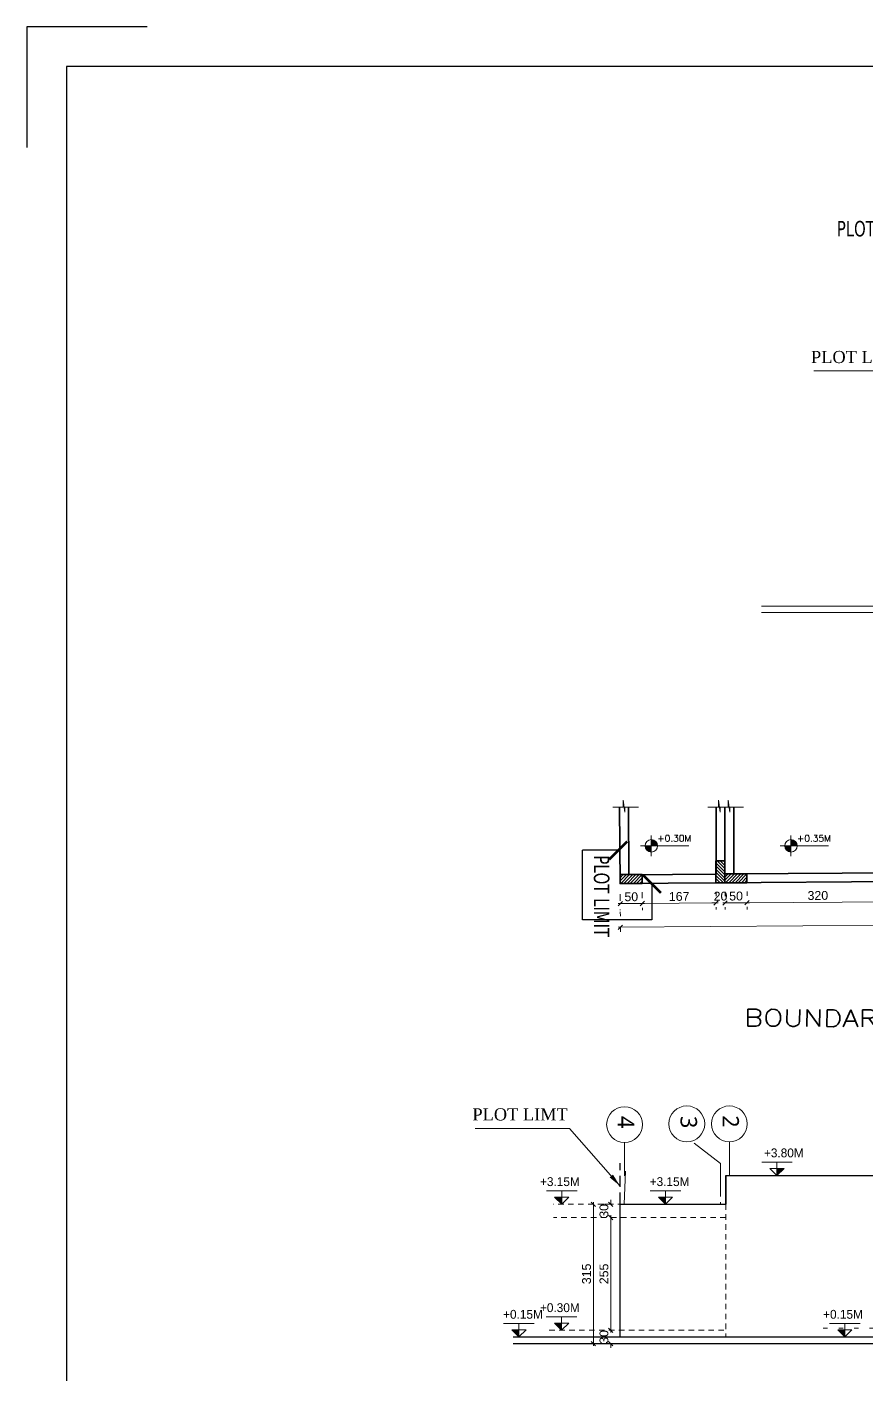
# Model space of a CAD drawing. Header units: millimetres. Extents: x -11627 to -10952, y 10244 to 10588.
# Drawn here: x -11513.45 to -11494.47, y 10402.36 to 10432.83 of the extents above; entities that cross this region are included whole.
import ezdxf
from ezdxf.enums import TextEntityAlignment as Align

# ---------------------------------------------------------------- set-up
doc = ezdxf.new("R2010")
doc.units = ezdxf.units.MM
doc.header["$PDMODE"] = 35
for name, pattern in [('CENTER2', [1.125, 0.75, -0.125, 0.125, -0.125]), ('DOT', [0.25, 0, -0.25]), ('GROUND FLOOR XREF - option 3$0$FATHER FR$0$CENTER2', [1.125, 0.75, -0.125, 0.125, -0.125]), ('HIDDEN', [0.375, 0.25, -0.125]), ('HIDDEN2', [0.1875, 0.125, -0.0625])]:
    doc.linetypes.add(name, pattern=pattern)
doc.layers.get('0').update_dxf_attribs({"lineweight": 5})
doc.layers.get('DEFPOINTS').update_dxf_attribs({"lineweight": 5})
for name, color, linetype, lineweight in [('A-AXIS LINE', 8, 'GROUND FLOOR XREF - option 3$0$FATHER FR$0$CENTER2', 0), ('A-GEN DIMS INTERNAL', 86, 'Continuous', 5), ('A-LEVEL TAG', 23, 'Continuous', 9), ('AXIS', 136, 'CENTER2', 0), ('BORDER A1', 7, 'Continuous', 100), ('CIRCLE', 57, 'Continuous', 5), ('DIM IN', 191, 'Continuous', 5), ('elev.', 42, 'Continuous', 5), ('HATCH', 8, 'Continuous', 0), ('Notes', 32, 'Continuous', 5), ('STAIR', 34, 'Continuous', 5), ('SYMBOLS LEVEL', 233, 'Continuous', 5), ('TEXT', 30, 'Continuous', 9), ('Title Block', 7, 'Continuous', 0), ('WALLS', 4, 'Continuous', 35)]:
    doc.layers.add(name, color=color, linetype=linetype, lineweight=lineweight)
for name, color, linetype in [('A-ELEV 01', 7, 'Continuous'), ('A-PLOT LIMIT', 1, 'Continuous'), ('A-REFLECT UP', 8, 'HIDDEN')]:
    doc.layers.add(name, color=color, linetype=linetype)
doc.styles.add('DIMTEXT', font='romans.shx', dxfattribs={"width": 0.75})
doc.styles.add('EUROROMAN', font='eur_____.pfb', dxfattribs={"width": 0.8, "height": 0.2})
doc.styles.add('frame', font='verdana.ttf', dxfattribs={"width": 5})
doc.styles.add('GROUND FLOOR XREF - option 3$0$STYLE1', font='arial.ttf', dxfattribs={"height": 0.2})
doc.styles.add('ROMANS', font='romans.shx', dxfattribs={"width": 0.85})
doc.styles.add('SIMPLEX', font='romans.shx', dxfattribs={"width": 0.75})
doc.styles.add('STYLE2', font='times.ttf', dxfattribs={"height": 0.25})
doc.styles.add('T20-200', font='ROMANS.SHX', dxfattribs={"height": 0.4})
doc.styles.add('Title-Big', font='ROMANS.shx', dxfattribs={"height": 0.5})
doc.styles.add('Title-Small', font='ROMANS.shx', dxfattribs={"height": 0.25})
doc.dimstyles.new('D100', dxfattribs={"dimtxt": 0.2, "dimasz": 0.1, "dimexe": 0.18, "dimexo": 0.0625, "dimgap": 0.1, "dimtad": 1, "dimzin": 0, "dimdsep": 46, "dimtxsty": 'SIMPLEX', "dimblk": 'DOT1', "dimcen": 0.1, "dimse1": 1, "dimse2": 1, "dimclrd": 256, "dimclre": 256, "dimclrt": 256, "dimadec": 0, "dimazin": 0, "dimtfac": 5, "dimtix": 1, "dimtmove": 2, "dimatfit": 3, "dimfxl": 1, "dimtolj": 1, "dimtzin": 0, "dimlwd": -1, "dimlwe": -1, "dimarcsym": 0})
doc.dimstyles.new('DIM 100', dxfattribs={"dimtxt": 0.2, "dimasz": 0.1, "dimexe": 0.15, "dimexo": 0.2, "dimgap": 0.05, "dimtad": 1, "dimdec": 0, "dimlfac": 100, "dimzin": 1, "dimdsep": 46, "dimtxsty": 'GROUND FLOOR XREF - option 3$0$STYLE1', "dimblk": 'OBLIQUE', "dimcen": 0.02, "dimdle": 0.05, "dimclrd": 256, "dimclre": 6, "dimclrt": 3, "dimadec": 1, "dimazin": 0, "dimtfac": 0.9, "dimtdec": 0, "dimtix": 1, "dimtofl": 0, "dimtmove": 2, "dimatfit": 3, "dimldrblk": 'ARCHTICK', "dimfxl": 1, "dimtolj": 1, "dimtzin": 12, "dimlwd": -1, "dimlwe": -1, "dimarcsym": 0})
doc.dimstyles.new('DIM 100 AX', dxfattribs={"dimtxt": 0.23, "dimasz": 0.1, "dimexe": 0.15, "dimexo": 0.2, "dimgap": 0.05, "dimtad": 1, "dimdec": 0, "dimlfac": 100, "dimrnd": 5, "dimzin": 1, "dimdsep": 46, "dimtxsty": 'ROMANS', "dimblk": 'OBLIQUE', "dimcen": 0.02, "dimdle": 0.05, "dimclrd": 256, "dimclre": 6, "dimclrt": 3, "dimadec": 1, "dimazin": 0, "dimtfac": 0.9, "dimtdec": 0, "dimtix": 1, "dimtofl": 0, "dimtmove": 2, "dimatfit": 3, "dimldrblk": 'ARCHTICK', "dimfxl": 1, "dimtolj": 1, "dimtzin": 12, "dimlwd": -1, "dimlwe": -1, "dimarcsym": 0})

# ---------------------------------------------------------------- blocks, each defined once
blk = doc.blocks.new('Title')
at = {"color": 4, "style": 'Title-Big'}
blk.add_attdef('DRAWNAME', text='', height=0.4, dxfattribs=at).set_placement((0, 0), align=Align.MIDDLE_CENTER)
at = {"color": 0, "style": 'Title-Small'}
blk.add_attdef('SCALE', text='', height=0.25, dxfattribs=at).set_placement((0, -0.6879529327519549), align=Align.MIDDLE_CENTER)
blk = doc.blocks.new('_Oblique')
at = {"color": 0, "linetype": 'ByBlock', "lineweight": -2}
blk.add_line((-0.5, -0.5), (0.5, 0.5), dxfattribs=at)
blk = doc.blocks.new('LVL')
for p, q in [((-0.627086332190359, 0.3011678838451814), (0.06628280181503499, 0.3011678838451814)), ((-0.1210081330151809, 0.1593936321724811), (-0.4397953973601432, 0.1593936321724811)), ((-0.280401765187662, 0), (-0.4397953973601432, 0.1593936321724811)), ((-0.280401765187662, 0), (-0.280401765187662, 0.3011678838451814)), ((-0.280401765187662, 0), (-0.1210081330151809, 0.1593936321724811))]:
    blk.add_line(p, q)
blk.add_lwpolyline([(-0.4397953973601432, 0.1593936321724811), (-0.280401765187662, 0.1593936321724811), (-0.280401765187662, 0), (-0.4397953973601432, 0.1593936321724811)])
blk.add_solid([(-0.1210081330151809, 0.1593936321724811), (-0.280401765187662, 0.1593936321724811), (-0.280401765187662, 0)])
blk = doc.blocks.new('*D442')
at = {"layer": 'A-GEN DIMS INTERNAL', "color": 6, "linetype": 'DOT', "transparency": 16777216}
for p, q in [((-11500.40911133251, 10405.9044584341), (-11500.39226994711, 10405.9044584341)), ((-11500.40911133251, 10403.3544584341), (-11500.39226994711, 10403.3544584341))]:
    blk.add_line(p, q, dxfattribs=at)
at = {"layer": 'A-GEN DIMS INTERNAL', "transparency": 16777216}
blk.add_line((-11500.24226994711, 10405.9544584341), (-11500.24226994711, 10403.3044584341), dxfattribs=at)
at = {"layer": 'DEFPOINTS', "color": 0, "transparency": 16777216}
for p in [(-11500.20911133251, 10405.9044584341), (-11500.24226994711, 10403.3544584341), (-11500.20911133251, 10403.3544584341)]:
    blk.add_point(p, dxfattribs=at)
at = {"layer": 'A-GEN DIMS INTERNAL', "transparency": 16777216, "xscale": 0.1, "yscale": 0.1, "zscale": 0.1}
for p, rotation in [((-11500.24226994711, 10405.9044584341), 90), ((-11500.24226994711, 10403.3544584341), 270)]:
    blk.add_blockref('_Oblique', p, dxfattribs=dict(at, rotation=rotation))
at = {"layer": 'A-GEN DIMS INTERNAL', "color": 3, "transparency": 16777216, "insert": (-11500.39438454465, 10404.6294584341), "char_height": 0.2, "attachment_point": 5, "rotation": 90, "style": 'GROUND FLOOR XREF - option 3$0$STYLE1'}
blk.add_mtext('\\A1;255', dxfattribs=at)
blk = doc.blocks.new('_ArchTick')
at = {"color": 0, "linetype": 'ByBlock', "const_width": 0.15}
blk.add_lwpolyline([(-0.5, -0.5), (0.5, 0.5)], dxfattribs=at)
blk = doc.blocks.new('*D443')
at = {"layer": 'A-GEN DIMS INTERNAL', "color": 6, "linetype": 'DOT', "transparency": 16777216}
for p, q in [((-11500.44226994705, 10406.2044584341), (-11500.39226994711, 10406.2044584341)), ((-11500.44226994705, 10405.9044584341), (-11500.39226994711, 10405.9044584341))]:
    blk.add_line(p, q, dxfattribs=at)
at = {"layer": 'A-GEN DIMS INTERNAL', "transparency": 16777216}
for p, q in [((-11500.24226994711, 10406.2044584341), (-11500.24226994711, 10406.3044584341)), ((-11500.24226994711, 10405.9044584341), (-11500.24226994711, 10405.8044584341))]:
    blk.add_line(p, q, dxfattribs=at)
at = {"layer": 'DEFPOINTS', "color": 0, "transparency": 16777216}
for p in [(-11500.24226994705, 10406.2044584341), (-11500.24226994711, 10406.2044584341), (-11500.24226994705, 10405.9044584341)]:
    blk.add_point(p, dxfattribs=at)
at = {"layer": 'A-GEN DIMS INTERNAL', "transparency": 16777216, "xscale": 0.1, "yscale": 0.1, "zscale": 0.1}
for p, rotation in [((-11500.24226994711, 10406.2044584341), 270), ((-11500.24226994711, 10405.9044584341), 90)]:
    blk.add_blockref('_Oblique', p, dxfattribs=dict(at, rotation=rotation))
at = {"layer": 'A-GEN DIMS INTERNAL', "color": 3, "transparency": 16777216, "insert": (-11500.39445275747, 10406.0544584341), "char_height": 0.2, "attachment_point": 5, "rotation": 90, "style": 'GROUND FLOOR XREF - option 3$0$STYLE1'}
blk.add_mtext('\\A1;30', dxfattribs=at)
blk = doc.blocks.new('*D444')
at = {"layer": 'A-GEN DIMS INTERNAL', "color": 6, "linetype": 'DOT', "transparency": 16777216}
for p, q in [((-11499.57789052829, 10406.20445843409), (-11500.78580795276, 10406.20445843409)), ((-11499.57789052829, 10403.0544584341), (-11500.78580795276, 10403.0544584341))]:
    blk.add_line(p, q, dxfattribs=at)
at = {"layer": 'A-GEN DIMS INTERNAL', "transparency": 16777216}
blk.add_line((-11500.63580795276, 10406.25445843409), (-11500.63580795276, 10403.0044584341), dxfattribs=at)
at = {"layer": 'DEFPOINTS', "color": 0, "transparency": 16777216}
for p in [(-11499.37789052829, 10406.20445843409), (-11500.63580795276, 10403.0544584341), (-11499.37789052829, 10403.0544584341)]:
    blk.add_point(p, dxfattribs=at)
at = {"layer": 'A-GEN DIMS INTERNAL', "transparency": 16777216, "xscale": 0.1, "yscale": 0.1, "zscale": 0.1}
for p, rotation in [((-11500.63580795276, 10406.20445843409), 90), ((-11500.63580795276, 10403.0544584341), 270)]:
    blk.add_blockref('_Oblique', p, dxfattribs=dict(at, rotation=rotation))
at = {"layer": 'A-GEN DIMS INTERNAL', "color": 3, "transparency": 16777216, "insert": (-11500.78799076312, 10404.6294584341), "char_height": 0.2, "attachment_point": 5, "rotation": 90, "style": 'GROUND FLOOR XREF - option 3$0$STYLE1'}
blk.add_mtext('\\A1;315', dxfattribs=at)
blk = doc.blocks.new('*D445')
at = {"layer": 'A-GEN DIMS INTERNAL', "transparency": 16777216}
for p, q in [((-11500.2422699471, 10403.3544584341), (-11500.2422699471, 10403.4544584341)), ((-11500.2422699471, 10403.0544584341), (-11500.2422699471, 10402.9544584341))]:
    blk.add_line(p, q, dxfattribs=at)
at = {"layer": 'A-GEN DIMS INTERNAL', "color": 6, "linetype": 'DOT', "transparency": 16777216}
for p, q in [((-11500.44226994703, 10403.3544584341), (-11500.3922699471, 10403.3544584341)), ((-11500.44226994703, 10403.0544584341), (-11500.3922699471, 10403.0544584341))]:
    blk.add_line(p, q, dxfattribs=at)
at = {"layer": 'DEFPOINTS', "color": 0, "transparency": 16777216}
for p in [(-11500.24226994703, 10403.3544584341), (-11500.24226994703, 10403.0544584341), (-11500.2422699471, 10403.0544584341)]:
    blk.add_point(p, dxfattribs=at)
at = {"layer": 'A-GEN DIMS INTERNAL', "transparency": 16777216, "xscale": 0.1, "yscale": 0.1, "zscale": 0.1}
for p, rotation in [((-11500.2422699471, 10403.3544584341), 270), ((-11500.2422699471, 10403.0544584341), 90)]:
    blk.add_blockref('_Oblique', p, dxfattribs=dict(at, rotation=rotation))
at = {"layer": 'A-GEN DIMS INTERNAL', "color": 3, "transparency": 16777216, "insert": (-11500.39445275746, 10403.2044584341), "char_height": 0.2, "attachment_point": 5, "rotation": 90, "style": 'GROUND FLOOR XREF - option 3$0$STYLE1'}
blk.add_mtext('\\A1;30', dxfattribs=at)
blk = doc.blocks.new('*D446')
at = {"layer": 'A-GEN DIMS INTERNAL', "color": 6, "linetype": 'DOT', "transparency": 16777216}
for p, q in [((-11500.02819915177, 10413.16658228564), (-11500.0221355111, 10412.31767259193)), ((-11458.02819915177, 10413.46658228564), (-11458.02213551111, 10412.61767259193))]:
    blk.add_line(p, q, dxfattribs=at)
at = {"layer": 'A-GEN DIMS INTERNAL', "transparency": 16777216}
blk.add_line((-11500.07320563688, 10412.4673116318), (-11457.97320818781, 10412.7680258993), dxfattribs=at)
at = {"layer": 'DEFPOINTS', "color": 0, "transparency": 16777216}
for p in [(-11458.02962768676, 10413.6665771838), (-11500.02962768676, 10413.3665771838), (-11458.02320691235, 10412.76766876555)]:
    blk.add_point(p, dxfattribs=at)
at = {"layer": 'A-GEN DIMS INTERNAL', "transparency": 16777216, "xscale": 0.1, "yscale": 0.1, "zscale": 0.1}
for p, rotation in [((-11458.02320691235, 10412.76766876555), 0.4092486080339827), ((-11500.02320691234, 10412.46766876555), 180.409248608034)]:
    blk.add_blockref('_Oblique', p, dxfattribs=dict(at, rotation=rotation))
at = {"layer": 'A-GEN DIMS INTERNAL', "color": 3, "transparency": 16777216, "insert": (-11479.02429341747, 10412.76977948277), "char_height": 0.2, "attachment_point": 5, "rotation": 0.4092486080339827, "style": 'GROUND FLOOR XREF - option 3$0$STYLE1'}
blk.add_mtext('\\A1;4200', dxfattribs=at)
blk = doc.blocks.new('DDW')
at = {"layer": 'SYMBOLS LEVEL'}
h = blk.add_hatch(color=256, dxfattribs=at)
edge = h.paths.add_edge_path()
edge.add_line((-11621.43002756567, 10035.11532943128), (-11621.43002756567, 10034.97450634416))
edge.add_line((-11621.43002756567, 10034.97450634416), (-11621.28920447855, 10034.97450634416))
edge.add_arc((-11621.43002756567, 10034.97450634416), 0.1408230871204372, 0, 90)
edge = h.paths.add_edge_path()
edge.add_line((-11621.43002756567, 10034.83368325704), (-11621.43002756567, 10034.97450634416))
edge.add_line((-11621.43002756567, 10034.97450634416), (-11621.57085065279, 10034.97450634416))
edge.add_arc((-11621.43002756567, 10034.97450634416), 0.1408230871204372, 180, 270)
for p, q in [((-11621.43002756567, 10034.74020240654), (-11621.43002756567, 10035.20881028177)), ((-11621.67372594144, 10034.97450634416), (-11620.58020576156, 10034.97450634416))]:
    blk.add_line(p, q, dxfattribs=at)
blk.add_circle((-11621.43002756567, 10034.97450634416), 0.1408230871200955, dxfattribs=at)
blk = doc.blocks.new('RGRRGRG')
at = {"layer": 'HATCH'}
h = blk.add_hatch(dxfattribs=at)
h.set_pattern_fill('ANSI31', color=256, scale=0.016)
h.set_pattern_definition([(45, (0, 0), (-0.03592102448427661, 0.03592102448427661), [])])
h.paths.add_polyline_path([(-11006.51517450818, 10202.74952442222), (-11007.01387704982, 10202.74952442222), (-11007.01387704982, 10202.54604087916), (-11006.51517450818, 10202.54604087916)])
at = {"layer": 'WALLS'}
blk.add_lwpolyline([(-11006.51517450818, 10202.74952442222), (-11007.01387704982, 10202.74952442222), (-11007.01387704982, 10202.54604087916), (-11006.51517450818, 10202.54604087916)], close=True, dxfattribs=at)
blk = doc.blocks.new('*D461')
at = {"layer": 'A-GEN DIMS INTERNAL', "color": 6, "linetype": 'DOT', "transparency": 16777216}
for p, q in [((-11497.15914224911, 10413.27653192633), (-11497.15632117143, 10412.87210275853)), ((-11493.95804128241, 10413.29886106385), (-11493.95522020473, 10412.89443189605))]:
    blk.add_line(p, q, dxfattribs=at)
at = {"layer": 'A-GEN DIMS INTERNAL', "transparency": 16777216}
blk.add_line((-11493.90626771399, 10413.04477701121), (-11497.20736624793, 10413.02175034509), dxfattribs=at)
at = {"layer": 'DEFPOINTS', "color": 0, "transparency": 16777216}
for p in [(-11497.16053730628, 10413.47652706081), (-11493.95943633958, 10413.49885619834, -5.928752525662266e-09), (-11497.15736746431, 10413.02209910938)]:
    blk.add_point(p, dxfattribs=at)
at = {"layer": 'A-GEN DIMS INTERNAL', "transparency": 16777216, "xscale": 0.1, "yscale": 0.1, "zscale": 0.1}
for p, rotation in [((-11497.15736746431, 10413.02209910938), 180.3996576816555), ((-11493.95626649761, 10413.04442824691), 0.399657681655512)]:
    blk.add_blockref('_Oblique', p, dxfattribs=dict(at, rotation=rotation))
at = {"layer": 'A-GEN DIMS INTERNAL', "color": 3, "transparency": 16777216, "insert": (-11495.55787849956, 10413.18544278627), "char_height": 0.2, "attachment_point": 5, "rotation": 0.3996576816554799, "style": 'GROUND FLOOR XREF - option 3$0$STYLE1'}
blk.add_mtext('\\A1;320', dxfattribs=at)
blk = doc.blocks.new('*D462')
at = {"layer": 'A-GEN DIMS INTERNAL', "color": 6, "linetype": 'DOT', "transparency": 16777216}
for p, q in [((-11497.65778953652, 10413.27169163069), (-11497.65490959919, 10412.86854105142)), ((-11497.15909971192, 10413.27525406001), (-11497.15621977459, 10412.87210348074))]:
    blk.add_line(p, q, dxfattribs=at)
at = {"layer": 'A-GEN DIMS INTERNAL', "transparency": 16777216}
blk.add_line((-11497.10729255956, 10413.02245682334), (-11497.70597983273, 10413.01818005452), dxfattribs=at)
at = {"layer": 'DEFPOINTS', "color": 0, "transparency": 16777216}
for p in [(-11497.65921821553, 10413.47168652782), (-11497.16052839093, 10413.47524895714), (-11497.65598110845, 10413.01853722427)]:
    blk.add_point(p, dxfattribs=at)
at = {"layer": 'A-GEN DIMS INTERNAL', "transparency": 16777216, "xscale": 0.1, "yscale": 0.1, "zscale": 0.1}
for p, rotation in [((-11497.65598110845, 10413.01853722427), 180.4092898689042), ((-11497.15729128384, 10413.02209965359), 0.4092898689042012)]:
    blk.add_blockref('_Oblique', p, dxfattribs=dict(at, rotation=rotation))
at = {"layer": 'A-GEN DIMS INTERNAL', "color": 3, "transparency": 16777216, "insert": (-11497.40772281081, 10413.17242915536), "char_height": 0.2, "attachment_point": 5, "rotation": 0.4092898689041685, "style": 'GROUND FLOOR XREF - option 3$0$STYLE1'}
blk.add_mtext('\\A1;50', dxfattribs=at)
blk = doc.blocks.new('*D463')
at = {"layer": 'A-GEN DIMS INTERNAL', "color": 6, "linetype": 'DOT', "transparency": 16777216}
for p, q in [((-11497.8612678907, 10413.27023806734), (-11497.85838795337, 10412.86708748808)), ((-11497.65778953652, 10413.27169163069), (-11497.6549095992, 10412.86854105143))]:
    blk.add_line(p, q, dxfattribs=at)
at = {"layer": 'A-GEN DIMS INTERNAL', "transparency": 16777216}
for p, q in [((-11497.85945946263, 10413.01708366092), (-11497.95945691119, 10413.01636932142)), ((-11497.65598110845, 10413.01853722427), (-11497.55598365989, 10413.01925156378))]:
    blk.add_line(p, q, dxfattribs=at)
at = {"layer": 'DEFPOINTS', "color": 0, "transparency": 16777216}
for p in [(-11497.86269656971, 10413.47023296447), (-11497.65921821553, 10413.47168652782), (-11497.85945946263, 10413.01708366092)]:
    blk.add_point(p, dxfattribs=at)
at = {"layer": 'A-GEN DIMS INTERNAL', "transparency": 16777216, "xscale": 0.1, "yscale": 0.1, "zscale": 0.1}
for p, rotation in [((-11497.85945946263, 10413.01708366092), 0.4092898681083682), ((-11497.65598110845, 10413.01853722427), 180.4092898681083)]:
    blk.add_blockref('_Oblique', p, dxfattribs=dict(at, rotation=rotation))
at = {"layer": 'A-GEN DIMS INTERNAL', "color": 3, "transparency": 16777216, "insert": (-11497.7588069002, 10413.16992115903), "char_height": 0.2, "attachment_point": 5, "rotation": 0.4092898681083683, "style": 'GROUND FLOOR XREF - option 3$0$STYLE1'}
blk.add_mtext('\\A1;20', dxfattribs=at)
blk = doc.blocks.new('*D464')
at = {"layer": 'A-GEN DIMS INTERNAL', "color": 6, "linetype": 'DOT', "transparency": 16777216}
for p, q in [((-11499.52954494478, 10413.2586352812), (-11499.52673254801, 10412.855450608)), ((-11497.86130175115, 10413.27027203746), (-11497.85848935438, 10412.86708736426))]:
    blk.add_line(p, q, dxfattribs=at)
at = {"layer": 'A-GEN DIMS INTERNAL', "transparency": 16777216}
blk.add_line((-11497.80953686364, 10413.01743247941), (-11499.57777762451, 10413.00509819457), dxfattribs=at)
at = {"layer": 'DEFPOINTS', "color": 0, "transparency": 16777216}
for p in [(-11497.86269680832, 10413.47026717194), (-11499.53094000196, 10413.45863041568), (-11499.52777884089, 10413.00544695886)]:
    blk.add_point(p, dxfattribs=at)
at = {"layer": 'A-GEN DIMS INTERNAL', "transparency": 16777216, "xscale": 0.1, "yscale": 0.1, "zscale": 0.1}
for p, rotation in [((-11499.52777884089, 10413.00544695886), 180.3996576816213), ((-11497.85953564726, 10413.01708371512), 0.3996576816212993)]:
    blk.add_blockref('_Oblique', p, dxfattribs=dict(at, rotation=rotation))
at = {"layer": 'A-GEN DIMS INTERNAL', "color": 3, "transparency": 16777216, "insert": (-11498.69471828688, 10413.16337623395), "char_height": 0.2, "attachment_point": 5, "rotation": 0.3996576816212826, "style": 'GROUND FLOOR XREF - option 3$0$STYLE1'}
blk.add_mtext('\\A1;167', dxfattribs=at)
blk = doc.blocks.new('*D465')
at = {"layer": 'A-GEN DIMS INTERNAL', "color": 6, "linetype": 'DOT', "transparency": 16777216}
for p, q in [((-11500.0279689623, 10413.21844940755), (-11500.02540675956, 10412.85196486133)), ((-11499.52927860801, 10413.22193590052), (-11499.52671640526, 10412.8554513543))]:
    blk.add_line(p, q, dxfattribs=at)
at = {"layer": 'A-GEN DIMS INTERNAL', "transparency": 16777216}
blk.add_line((-11499.47776629628, 10413.00579724494), (-11500.07645420674, 10413.00161163923), dxfattribs=at)
at = {"layer": 'DEFPOINTS', "color": 0, "transparency": 16777216}
for p in [(-11500.02936718777, 10413.41844451991, -1.146342556430182e-09), (-11499.53067683347, 10413.42193101288), (-11500.02645542866, 10413.0019611956)]:
    blk.add_point(p, dxfattribs=at)
at = {"layer": 'A-GEN DIMS INTERNAL', "transparency": 16777216, "xscale": 0.1, "yscale": 0.1, "zscale": 0.1}
for p, rotation in [((-11500.02645542866, 10413.0019611956), 180.4005653533621), ((-11499.52776507436, 10413.00544768857), 0.4005653533621878)]:
    blk.add_blockref('_Oblique', p, dxfattribs=dict(at, rotation=rotation))
at = {"layer": 'A-GEN DIMS INTERNAL', "color": 3, "transparency": 16777216, "insert": (-11499.77817370403, 10413.15581532222), "char_height": 0.2, "attachment_point": 5, "rotation": 0.40056535336216503, "style": 'GROUND FLOOR XREF - option 3$0$STYLE1'}
blk.add_mtext('\\A1;50', dxfattribs=at)
blk = doc.blocks.new('DOT1')
at = {"color": 0}
for p, q in [((0, -2), (0, 1.999999999999998)), ((-2, -1.8e-15), (2, 0))]:
    blk.add_line(p, q, dxfattribs=at)
blk.add_circle((0, 0), 0.5401551902498528, dxfattribs=at)
blk = doc.blocks.new('*D532')
at = {"layer": 'A-GEN DIMS INTERNAL', "transparency": 16777216}
blk.add_line((-11575.06380857499, 10494.44906532446), (-11575.06380857499, 10498.34906532446), dxfattribs=at)
at = {"layer": 'A-GEN DIMS INTERNAL', "color": 6, "linetype": 'DOT', "transparency": 16777216}
for p, q in [((-11574.863808575, 10498.29906532446), (-11574.91380857499, 10498.29906532446)), ((-11574.863808575, 10494.49906532446), (-11574.91380857499, 10494.49906532446))]:
    blk.add_line(p, q, dxfattribs=at)
at = {"layer": 'DEFPOINTS', "color": 0, "transparency": 16777216}
for p in [(-11575.063808575, 10498.29906532446), (-11575.06380857499, 10498.29906532446), (-11575.063808575, 10494.49906532446)]:
    blk.add_point(p, dxfattribs=at)
at = {"layer": 'A-GEN DIMS INTERNAL', "transparency": 16777216, "xscale": 0.1, "yscale": 0.1, "zscale": 0.1}
for p, rotation in [((-11575.06380857499, 10498.29906532446), 90), ((-11575.06380857499, 10494.49906532446), 270)]:
    blk.add_blockref('_Oblique', p, dxfattribs=dict(at, rotation=rotation))
at = {"layer": 'A-GEN DIMS INTERNAL', "color": 3, "transparency": 16777216, "insert": (-11575.21599138535, 10496.39906532446), "char_height": 0.2, "attachment_point": 5, "rotation": 90, "style": 'GROUND FLOOR XREF - option 3$0$STYLE1'}
blk.add_mtext('\\A1;380', dxfattribs=at)
blk = doc.blocks.new('*D533')
at = {"layer": 'A-GEN DIMS INTERNAL', "transparency": 16777216}
blk.add_line((-11575.69756919295, 10494.79906532445), (-11575.69756919295, 10497.89906532446), dxfattribs=at)
at = {"layer": 'A-GEN DIMS INTERNAL', "color": 6, "linetype": 'DOT', "transparency": 16777216}
for p, q in [((-11575.49756919299, 10497.84906532446), (-11575.54756919295, 10497.84906532446)), ((-11575.49756919298, 10494.84906532445), (-11575.54756919295, 10494.84906532445))]:
    blk.add_line(p, q, dxfattribs=at)
at = {"layer": 'DEFPOINTS', "color": 0, "transparency": 16777216}
for p in [(-11575.69756919299, 10497.84906532446), (-11575.69756919295, 10497.84906532446), (-11575.69756919298, 10494.84906532445)]:
    blk.add_point(p, dxfattribs=at)
at = {"layer": 'A-GEN DIMS INTERNAL', "transparency": 16777216, "xscale": 0.1, "yscale": 0.1, "zscale": 0.1}
for p, rotation in [((-11575.69756919295, 10497.84906532446), 90), ((-11575.69756919295, 10494.84906532445), 270)]:
    blk.add_blockref('_Oblique', p, dxfattribs=dict(at, rotation=rotation))
at = {"layer": 'A-GEN DIMS INTERNAL', "color": 3, "transparency": 16777216, "insert": (-11575.84975200332, 10496.34906532446), "char_height": 0.2, "attachment_point": 5, "rotation": 90, "style": 'GROUND FLOOR XREF - option 3$0$STYLE1'}
blk.add_mtext('\\A1;300', dxfattribs=at)
blk = doc.blocks.new('*D534')
at = {"layer": 'A-GEN DIMS INTERNAL', "transparency": 16777216}
blk.add_line((-11575.69756919296, 10497.79906532446), (-11575.69756919296, 10498.34906532446), dxfattribs=at)
at = {"layer": 'A-GEN DIMS INTERNAL', "color": 6, "linetype": 'DOT', "transparency": 16777216}
for p, q in [((-11575.49756919298, 10498.29906532446), (-11575.54756919296, 10498.29906532446)), ((-11575.49756919298, 10497.84906532446), (-11575.54756919296, 10497.84906532446))]:
    blk.add_line(p, q, dxfattribs=at)
at = {"layer": 'DEFPOINTS', "color": 0, "transparency": 16777216}
for p in [(-11575.69756919298, 10498.29906532446), (-11575.69756919296, 10498.29906532446), (-11575.69756919298, 10497.84906532446)]:
    blk.add_point(p, dxfattribs=at)
at = {"layer": 'A-GEN DIMS INTERNAL', "transparency": 16777216, "xscale": 0.1, "yscale": 0.1, "zscale": 0.1}
for p, rotation in [((-11575.69756919296, 10498.29906532446), 90), ((-11575.69756919296, 10497.84906532446), 270)]:
    blk.add_blockref('_Oblique', p, dxfattribs=dict(at, rotation=rotation))
at = {"layer": 'A-GEN DIMS INTERNAL', "color": 3, "transparency": 16777216, "insert": (-11575.84927451356, 10498.07406532446), "char_height": 0.2, "attachment_point": 5, "rotation": 90, "style": 'GROUND FLOOR XREF - option 3$0$STYLE1'}
blk.add_mtext('\\A1;45', dxfattribs=at)
blk = doc.blocks.new('*D535')
at = {"layer": 'A-GEN DIMS INTERNAL', "color": 6, "linetype": 'DOT', "transparency": 16777216}
for p, q in [((-11578.49356033485, 10494.84906532445), (-11575.54756919296, 10494.84906532445)), ((-11578.45637812478, 10494.49906532446), (-11575.54756919296, 10494.49906532446))]:
    blk.add_line(p, q, dxfattribs=at)
at = {"layer": 'A-GEN DIMS INTERNAL', "transparency": 16777216}
for p, q in [((-11575.69756919296, 10494.84906532445), (-11575.69756919296, 10494.94906532445)), ((-11575.69756919296, 10494.49906532446), (-11575.69756919296, 10494.39906532446))]:
    blk.add_line(p, q, dxfattribs=at)
at = {"layer": 'DEFPOINTS', "color": 0, "transparency": 16777216}
for p in [(-11578.69356033485, 10494.84906532445), (-11575.69756919296, 10494.84906532445), (-11578.65637812478, 10494.49906532446)]:
    blk.add_point(p, dxfattribs=at)
at = {"layer": 'A-GEN DIMS INTERNAL', "transparency": 16777216, "xscale": 0.1, "yscale": 0.1, "zscale": 0.1}
for p, rotation in [((-11575.69756919296, 10494.84906532445), 270), ((-11575.69756919296, 10494.49906532446), 90)]:
    blk.add_blockref('_Oblique', p, dxfattribs=dict(at, rotation=rotation))
at = {"layer": 'A-GEN DIMS INTERNAL', "color": 3, "transparency": 16777216, "insert": (-11575.84975200333, 10494.67406532445), "char_height": 0.2, "attachment_point": 5, "rotation": 90, "style": 'GROUND FLOOR XREF - option 3$0$STYLE1'}
blk.add_mtext('\\A1;35', dxfattribs=at)
blk = doc.blocks.new('ADM FRAME-A2')
at = {"layer": 'BORDER A1', "lineweight": 25}
blk.add_lwpolyline([(-57.29748225864807, 41.54461712219495), (-59.13043466344476, 41.54461712219495), (-59.13043466344476, 39.71166471725722)], dxfattribs=at)
blk.add_lwpolyline([(-58.52908770720353, 2.457064966512547), (-11.55720879191338, 2.457064966512547), (-11.55720879191338, 40.94327016595368), (-58.52908770720353, 40.94327016595368)], close=True, dxfattribs=at)
blk = doc.blocks.new('*U110')
blk.add_lwpolyline([(0.7999999999999999, 0.7499999999999987), (0.7999999999999999, -0.7997770360145069), (-0.7498983993593211, -0.800222963985493)])
at = {"style": 'DIMTEXT', "width": 0.75}
blk.add_attdef('F.F.L', (0.8462931755088263, -0.8272694139675281), '', height=0.3375, dxfattribs=at)
for points in [[(-1.165734175856414e-15, 0.75), (0.7999999999999999, 0.7499999999999987)], [(-0.7498983993593196, 0), (-0.7498983993593211, -0.800222963985493)]]:
    blk.add_leader(points, dimstyle='DIM 100 AX', override={"dimasz": 0.4, "dimtad": 0})
blk = doc.blocks.new('RGRGRG')
at = {"layer": 'A-LEVEL TAG'}
for p in [(-11574.12828765146, 10498.2990653328, 0.0004962109523768592), (-11574.12828765146, 10494.8990653328, 0.0004962109523768592)]:
    blk.add_blockref('LVL', p, dxfattribs=at)
at = {"layer": 'A-LEVEL TAG', "xscale": -1}
for p in [(-11578.28507015914, 10494.64906532465), (-11576.66469783724, 10494.64906532445)]:
    blk.add_blockref('LVL', p, dxfattribs=at)
at = {"layer": 'A-LEVEL TAG', "style": 'EUROROMAN'}
for s, p in [('+3.80M', (-11574.7041974869, 10498.71025293933, 0.0004962109523768592)), ('+0.35 M', (-11574.78349264109, 10495.31025293933, 0.0004962109523768592)), ('+0.15M', (-11578.49506340739, 10495.06025293118)), ('+0.15M', (-11576.87469108549, 10495.06025293098))]:
    blk.add_text(s, height=0.2, dxfattribs=at).set_placement(p)
at = {"layer": 'A-GEN DIMS INTERNAL'}
for base, p1, p2, picture, middle in [((-11575.69756919296, 10498.29906532446), (-11575.69756919298, 10497.84906532446), (-11575.69756919298, 10498.29906532445), '*D534', (-11575.84927451356, 10498.07406532446)), ((-11575.06380857499, 10498.29906532446), (-11575.063808575, 10494.49906532445), (-11575.063808575, 10498.29906532445), '*D532', (-11575.21599138535, 10496.39906532446)), ((-11575.69756919295, 10497.84906532446), (-11575.69756919297, 10494.84906532445), (-11575.69756919299, 10497.84906532445), '*D533', (-11575.84975200332, 10496.34906532446)), ((-11575.69756919296, 10494.84906532445), (-11578.65637812478, 10494.49906532445), (-11578.69356033484, 10494.84906532445), '*D535', (-11575.84975200333, 10494.67406532445))]:
    dim = blk.add_linear_dim(base=base, p1=p1, p2=p2, angle=90, dimstyle='DIM 100', dxfattribs=at)
    dim.commit()
    dim.dimension.update_dxf_attribs({"geometry": picture, "text_midpoint": middle})

msp = doc.modelspace()

# ---------------------------------------------------------------- linework, layer by layer
at = {"layer": 'A-AXIS LINE'}
msp.add_line((-11499.93550925056, 10406.20445843409), (-11499.90938941533, 10406.96171682055), dxfattribs=at)
at = {"layer": 'A-ELEV 01'}
for p, q in [((-11497.6389799441, 10406.85445843409), (-11497.6389799441, 10406.20445843409)), ((-11497.6389799441, 10406.20445843409), (-11497.6389799441, 10406.85445843409)), ((-11497.6389799441, 10406.85445843409), (-11497.6389799441, 10406.20445843409)), ((-11497.6389799441, 10406.85445843409), (-11493.46074135513, 10406.85445843409, -0.0007512310641082922)), ((-11497.6389799441, 10406.20445843409), (-11497.6389799441, 10406.85445843409)), ((-11500.02962768676, 10403.20445843409), (-11500.02962768676, 10406.20445843409)), ((-11500.02962768676, 10406.20445843409), (-11499.82962768676, 10406.20445843409)), ((-11499.82962768676, 10406.20445843409), (-11497.6389799441, 10406.20445843409)), ((-11502.44825334614, 10403.20445843409), (-11489.03897994411, 10403.20445843409)), ((-11502.44825334614, 10403.0544584341), (-11453.6254076468, 10403.0544584341))]:
    msp.add_line(p, q, dxfattribs=at)
at = {"layer": 'A-REFLECT UP'}
msp.add_line((-11500.02962768676, 10405.47386205911), (-11500.02962768676, 10407.13019715856), dxfattribs=at)
at = {"layer": 'AXIS'}
for p, q in [((-11499.92962756949, 10407.60063945774), (-11499.92962756949, 10406.78624729666)), ((-11497.75921809826, 10407.12934531648), (-11498.40875001354, 10407.63371538828)), ((-11497.55921809826, 10407.61757266106), (-11497.55921809826, 10406.78624729666)), ((-11497.75921809826, 10407.12934531648), (-11497.75921809826, 10406.20445843409))]:
    msp.add_line(p, q, dxfattribs=at)
at = {"layer": 'CIRCLE'}
for centre in [(-11499.92962756949, 10408.00563945774), (-11498.52195346494, 10408.02257266106), (-11497.55921809826, 10408.02257266106)]:
    msp.add_circle(centre, 0.4050000000000002, dxfattribs=at)
at = {"layer": 'DIM IN'}
for points in [[(-11499.61197275619, 10415.18668068466), (-11499.92468939538, 10415.18668068466), (-11499.92468939538, 10415.07127795964), (-11499.96033677322, 10415.34368433381), (-11499.96033677322, 10415.18665227402), (-11500.19689485216, 10415.18665227402)], [(-11497.45809402053, 10415.18668068466), (-11497.77081065972, 10415.18668068466), (-11497.77081065972, 10415.07127795964), (-11497.80645803756, 10415.34368433381), (-11497.80645803756, 10415.18665227402), (-11498.0430161165, 10415.18665227402)], [(-11497.23788885979, 10415.18668068466), (-11497.55060549898, 10415.18668068466), (-11497.55060549898, 10415.07127795964), (-11497.58625287682, 10415.34368433381), (-11497.58625287682, 10415.18665227402), (-11497.82281095575, 10415.18665227402)]]:
    msp.add_lwpolyline(points, dxfattribs=at)
at = {"layer": 'elev.'}
for p, q in [((-11462.84585064777, 10419.7314372713), (-11496.83292606033, 10419.7314372713)), ((-11462.84585064777, 10419.5814372713), (-11496.83292606033, 10419.5814372713))]:
    msp.add_line(p, q, dxfattribs=at)
at = {"layer": 'Notes'}
for p, q in [((-11493.51652324257, 10425.04634256421, 5.548412302715144), (-11495.64999218437, 10425.04634256421, 5.548412302715144)), ((-11501.17425530074, 10407.92084082112, 5.548412302715146), (-11503.30772424255, 10407.92084082112, 5.548412302715146))]:
    msp.add_line(p, q, dxfattribs=at)
at = {"layer": 'STAIR', "linetype": 'HIDDEN2'}
for p, q in [((-11499.50624950235, 10406.20445843409), (-11501.53802056853, 10406.20445843409)), ((-11497.6389799441, 10406.20445843409), (-11497.6389799441, 10403.20445843409)), ((-11497.6389799441, 10406.20445843409), (-11497.63897994409, 10403.20445843409)), ((-11497.6389799441, 10405.90445843409), (-11501.53802056853, 10405.90445843409)), ((-11501.63247623794, 10403.35445843409), (-11497.6389799441, 10403.35445843409))]:
    msp.add_line(p, q, dxfattribs=at)
at = {"layer": 'WALLS'}
for p, q in [((-11497.45921821553, 10413.67312034629), (-11497.45921821553, 10415.18668068466)), ((-11493.46073619549, 10413.50093922821, -5.381252810484534e-09), (-11497.85921821553, 10413.47025781236)), ((-11493.65921858702, 10413.70026593743), (-11497.45921821553, 10413.67312034629))]:
    msp.add_line(p, q, dxfattribs=at)
for points in [[(-11497.85921821553, 10413.47025781236), (-11500.02962768676, 10413.45475332449), (-11500.04170847091, 10415.18665227402)], [(-11497.85921821553, 10413.670191836), (-11499.831027844, 10413.65617714083), (-11499.84170380344, 10415.18668068466)], [(-11497.85921821553, 10413.670191836), (-11497.85921821553, 10415.18665227402)], [(-11497.65921821553, 10413.47168652782), (-11497.65921821553, 10415.18668068466)]]:
    msp.add_lwpolyline(points, dxfattribs=at)

# ---------------------------------------------------------------- block references
at = {"layer": 'A-LEVEL TAG'}
msp.add_blockref('LVL', (-11496.20141453465, 10406.85445844224, 0.0004962109831576958), dxfattribs=at)
at = {"layer": 'A-LEVEL TAG', "xscale": -1}
for p in [(-11501.6321496805, 10406.20445843409), (-11499.28157921876, 10406.20445843409), (-11502.59762256364, 10403.20445843409), (-11501.63316826659, 10403.35445843409)]:
    msp.add_blockref('LVL', p, dxfattribs=at)
at = {"layer": 'A-PLOT LIMIT'}
ref = msp.add_blockref('*U110', (-11492.3942678469, 10428.64090147815), dxfattribs=dict(at, xscale=-1.016, yscale=1.016, zscale=1.016))
ref.add_attrib('%%P0.00', 'PLOT LIMIT', (-11495.12937970067, 10428.08901299854), dxfattribs={"layer": '0', "color": 0, "linetype": 'Continuous', "height": 0.35, "style": 'frame', "width": 0.7})
ref = msp.add_blockref('*U110', (-11500.07149155551, 10413.44539107058), dxfattribs=dict(at, xscale=1.016, yscale=1.016, zscale=1.016, rotation=270))
ref.add_attrib('%%P0.00', 'PLOT LIMIT', (-11500.62338003513, 10414.09346415226), dxfattribs={"layer": '0', "color": 0, "linetype": 'Continuous', "height": 0.35, "rotation": 270, "style": 'frame', "width": 0.7})
at = {"layer": 'DIM IN', "extrusion": (3.82891190948584e-12, -1.097837540140492e-09, 1), "rotation": 270.3996576816061}
msp.add_blockref('RGRRGRG', (-21623.38694453592, -663.9428203507159, -1.133635654700847e-05), dxfattribs=at)
at = {"layer": 'DIM IN', "extrusion": (-1.097837540140492e-09, -3.828911909485907e-12, 1), "rotation": 180.3996576816061}
msp.add_blockref('RGRRGRG', (-22577.4441345653, 20539.18248754547, 1.234459296735746e-05), dxfattribs=at)
at = {"layer": 'DIM IN', "extrusion": (-1.097837540140492e-09, -3.828911909485638e-12, 1), "rotation": 180.3996576816061}
msp.add_blockref('RGRRGRG', (-22575.07372509407, 20539.19941284821, 1.234232100243566e-05), dxfattribs=at)
at = {"layer": 'DIM IN'}
msp.add_blockref('RGRGRG', (83.05674119386094, -91.44460689055995), dxfattribs=at)
at = {"layer": 'STAIR', "ltscale": 0.3}
for p in [(122.1051552762333, 379.3339815832951), (125.2635183263869, 379.3339815832951)]:
    msp.add_blockref('DDW', p, dxfattribs=at)
at = {"layer": 'TEXT', "linetype": 'ByBlock'}
ref = msp.add_blockref('Title', (-11492.70816165311, 10410.39434571994), dxfattribs=dict(at, xscale=1.499999999999993, yscale=1.2, rotation=359.6197174534195))
ref.add_attrib('DRAWNAME', 'BOUNDARY WALLRIGHT PLAN', dxfattribs={"layer": '0', "color": 4, "height": 0.3840000000000004, "rotation": 359.6197174534205, "style": 'Title-Big', "width": 1.25}).set_placement((-11492.70816165311, 10410.39434571994), align=Align.MIDDLE_CENTER)
ref.add_attrib('SCALE', 'SCALE (1:100)', dxfattribs={"layer": '0', "color": 0, "height": 0.2400000000000001, "rotation": 359.6197174534205, "style": 'Title-Small', "width": 1.25}).set_placement((-11492.71254504734, 10409.73392545124), align=Align.MIDDLE_CENTER)
at = {"layer": 'Title Block', "xscale": 1.485590213708992, "yscale": 1.485590213708992, "zscale": 1.485590213708992}
msp.add_blockref('ADM FRAME-A2', (-11425.60271510198, 10371.10688197728), dxfattribs=at)

# ---------------------------------------------------------------- texts
at = {"layer": 'A-LEVEL TAG', "style": 'EUROROMAN'}
for s, p in [('+3.80M', (-11496.77732437009, 10407.26564604877, 0.0004962109831576958)), ('+3.15M', (-11501.84214292875, 10406.61564604062)), ('+3.15M', (-11499.36126620558, 10406.61564604062)), ('+0.15M', (-11502.67730955045, 10403.61564604062)), ('+0.30M', (-11501.84316151484, 10403.76564604062))]:
    msp.add_text(s, height=0.2, dxfattribs=at).set_placement(p)
at = {"layer": 'Notes', "style": 'STYLE2'}
for p in [(-11494.63455845458, 10425.36253371839), (-11502.29229051276, 10408.23703197531)]:
    msp.add_text('PLOT LIMT', height=0.2749174853831304, dxfattribs=at).set_placement(p, align=Align.MIDDLE_CENTER)
at = {"layer": 'SYMBOLS LEVEL', "char_height": 0.15, "width": 1.031408903887932, "attachment_point": 1, "style": 'T20-200'}
for s, insert in [('+0.30M', (-11499.19088864668, 10414.5537285433)), ('+0.35M', (-11496.03252559653, 10414.5537285433))]:
    msp.add_mtext(s, dxfattribs=dict(at, insert=insert))
at = {"layer": 'TEXT', "char_height": 0.3723791166323953, "attachment_point": 3, "rotation": 270, "style": 'T20-200'}
for s, insert in [('{\\fSegoe UI|b0|i0|c0|p34;4}', (-11499.71225348809, 10407.92158602036)), ('{\\fSegoe UI|b0|i0|c0|p34;3}', (-11498.28997149975, 10407.92158602036)), ('{\\fSegoe UI|b0|i0|c0|p34;2}', (-11497.34184401686, 10407.93851922368))]:
    msp.add_mtext_dynamic_manual_height_columns(s, width=0.2663856986873725, gutter_width=2, heights=[0], dxfattribs=dict(at, insert=insert))

# ---------------------------------------------------------------- dimensions: what is measured, and where the dimension line sits
at = {"layer": 'A-GEN DIMS INTERNAL'}
for p1, p2, distance, picture, middle in [((-11500.02962768676, 10413.3665771838), (-11458.02962768676, 10413.6665771838), -0.898931349295023, '*D446', (-11479.02429341747, 10412.76977948277)), ((-11497.86269680832, 10413.47026717194), (-11499.53094000196, 10413.45863041568), 0.45319448195581913, '*D464', (-11498.69471828688, 10413.16337623395)), ((-11497.65921821553, 10413.47168652782), (-11497.86269656971, 10413.47023296446), 0.4531608656558918, '*D463', (-11497.7588069002, 10413.16992115903)), ((-11497.16052839093, 10413.47524895714), (-11497.65921821553, 10413.47168652782), 0.45316086566498653, '*D462', (-11497.40772281081, 10413.17242915536)), ((-11493.95943633958, 10413.49885619834, -5.928752525662266e-09), (-11497.16053730628, 10413.47652706081), 0.45443900684164173, '*D461', (-11495.55787849956, 10413.18544278627)), ((-11499.53067683347, 10413.42193101288), (-11500.02936718777, 10413.41844451991, -1.146342556430182e-09), 0.4164935026740348, '*D465', (-11499.77817370403, 10413.15581532222))]:
    dim = msp.add_aligned_dim(p1=p1, p2=p2, distance=distance, dimstyle='DIM 100', dxfattribs=at)
    dim.commit()
    dim.dimension.update_dxf_attribs({"geometry": picture, "text_midpoint": middle})
for base, p1, p2, picture, middle in [((-11500.63580795276, 10403.0544584341), (-11499.37789052828, 10406.20445843409), (-11499.37789052828, 10403.0544584341), '*D444', (-11500.78799076312, 10404.6294584341)), ((-11500.24226994711, 10406.2044584341), (-11500.24226994704, 10405.90445843409), (-11500.24226994705, 10406.20445843409), '*D443', (-11500.39445275747, 10406.0544584341)), ((-11500.24226994711, 10403.3544584341), (-11500.2091113325, 10405.90445843409), (-11500.2091113325, 10403.35445843409), '*D442', (-11500.39438454465, 10404.6294584341)), ((-11500.2422699471, 10403.0544584341), (-11500.24226994703, 10403.35445843409), (-11500.24226994703, 10403.0544584341), '*D445', (-11500.39445275746, 10403.2044584341))]:
    dim = msp.add_linear_dim(base=base, p1=p1, p2=p2, angle=90, dimstyle='DIM 100', dxfattribs=at)
    dim.commit()
    dim.dimension.update_dxf_attribs({"geometry": picture, "text_midpoint": middle})

# ---------------------------------------------------------------- leaders
at = {"layer": 'Notes'}
msp.add_leader([(-11500.03143315085, 10406.61671271868, 5.548412302715146), (-11501.17425530074, 10407.92084082112, 5.548412302715146)], dimstyle='D100', override={"dimasz": 0.3, "dimfxl": 0, "dimfxlon": 1, "dimarcsym": 1}, dxfattribs=at)

doc.saveas('drawing.dxf')
